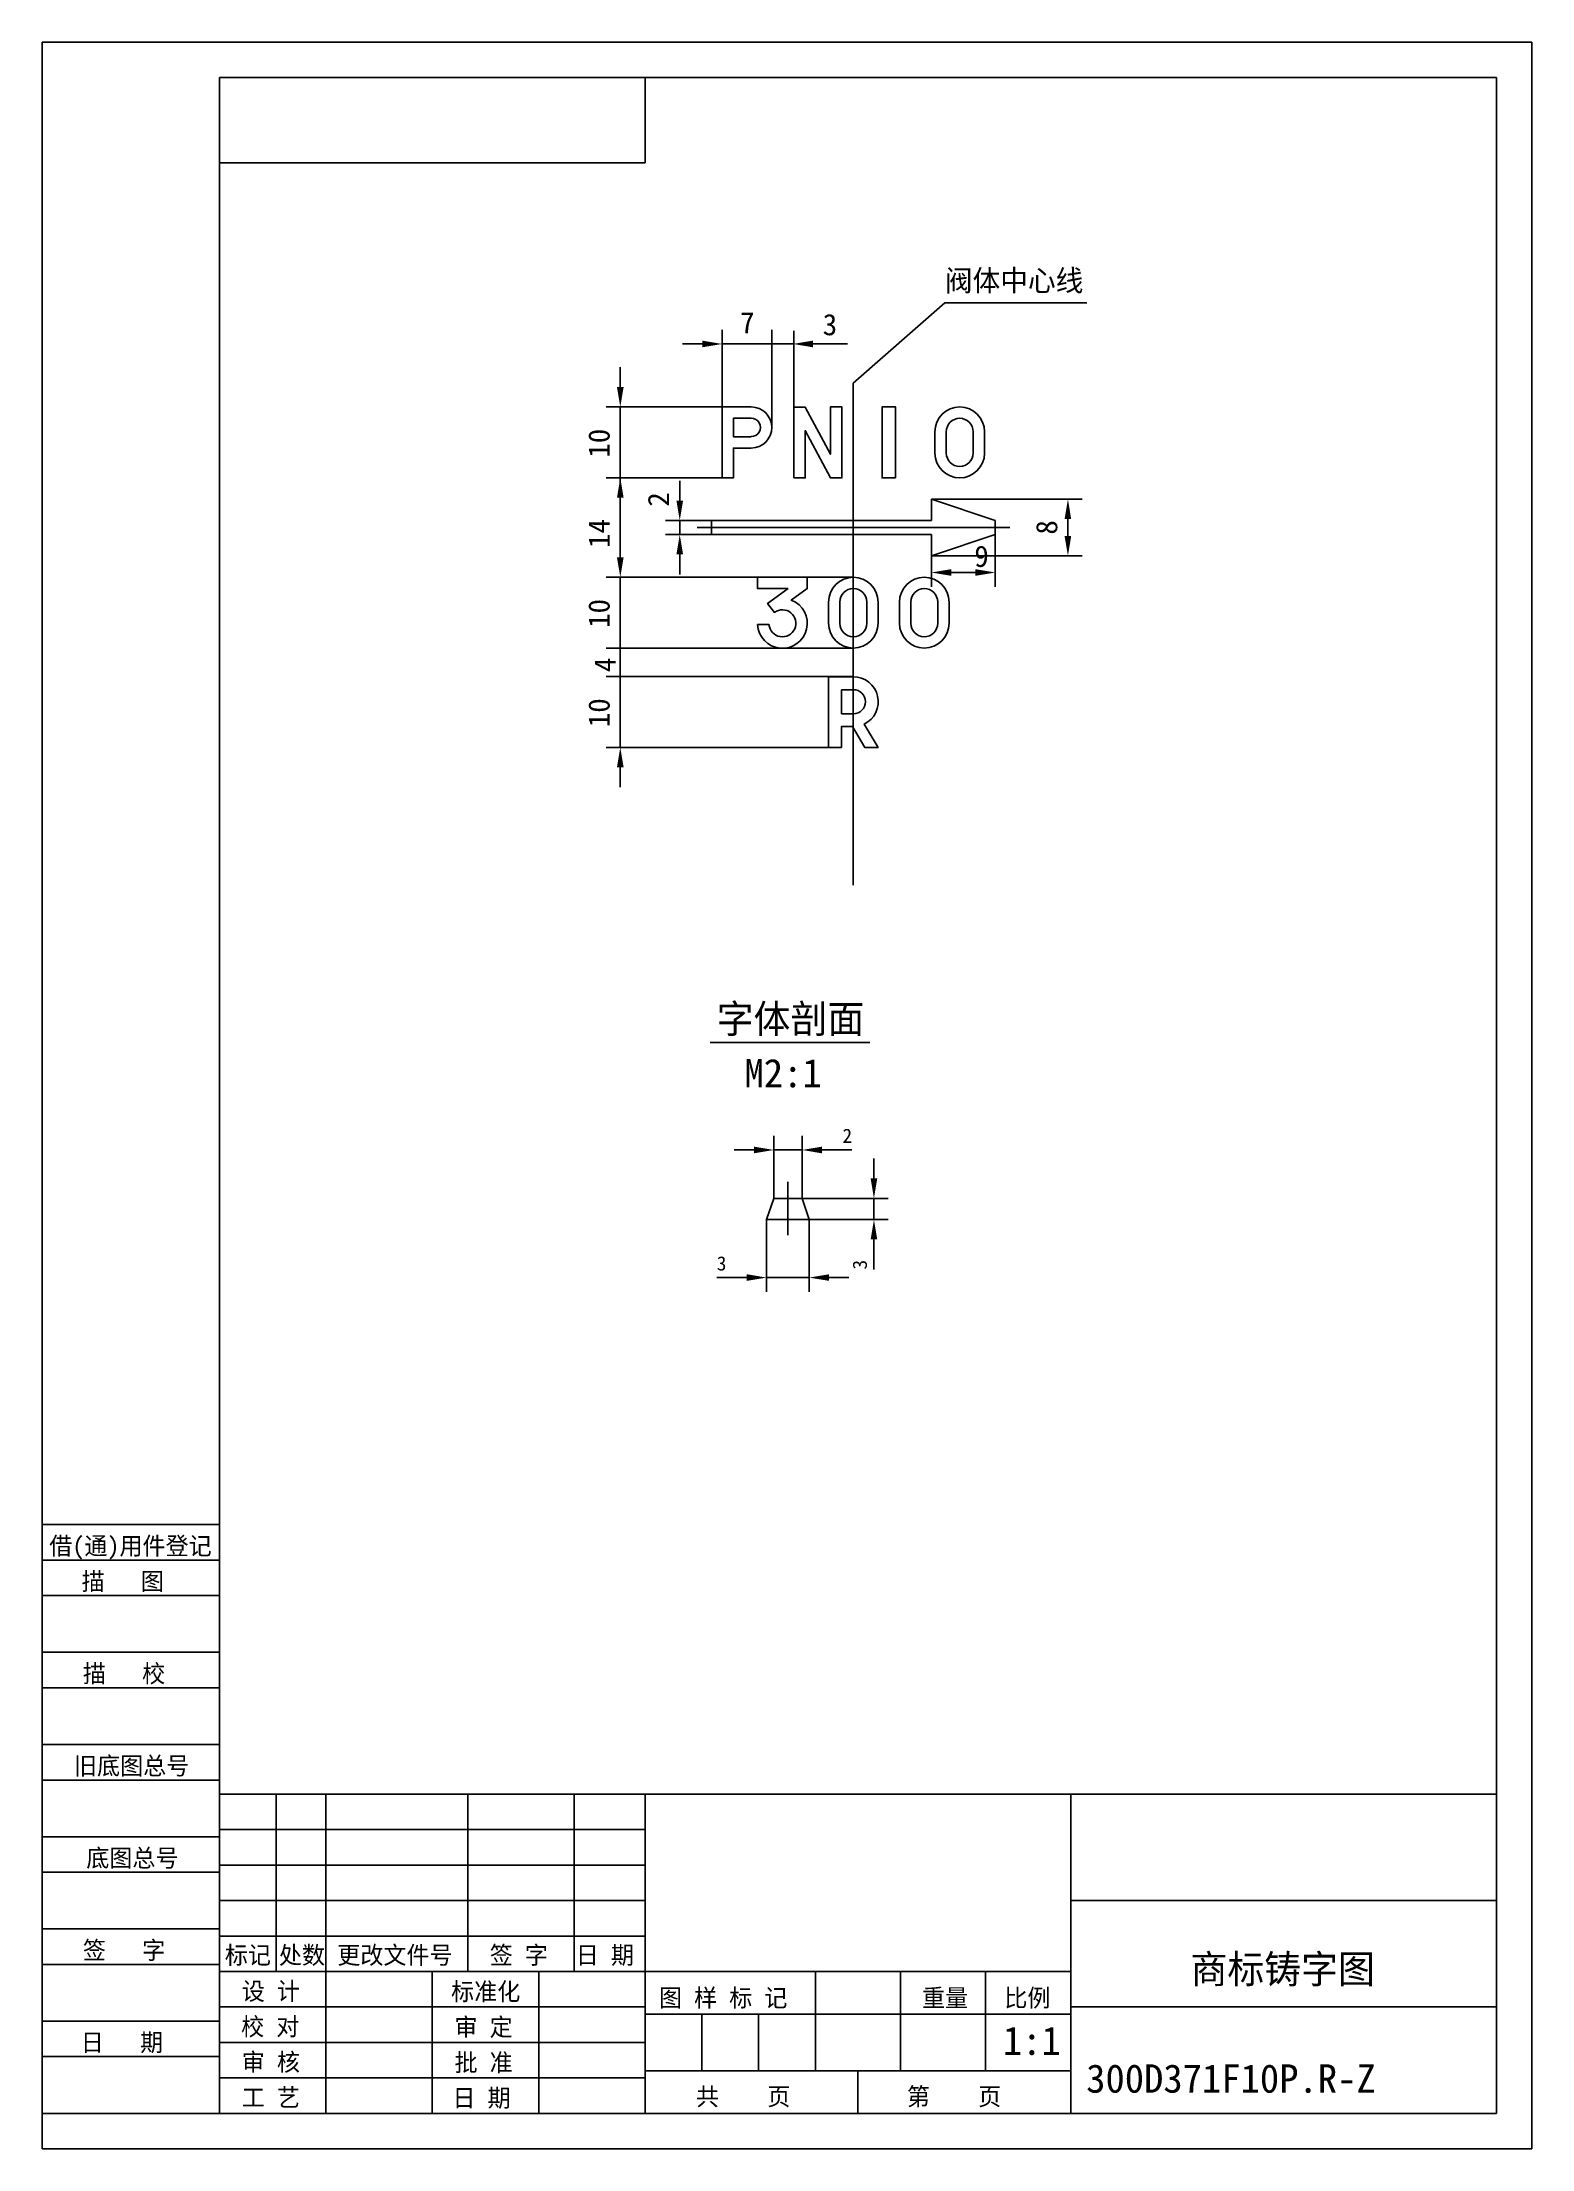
# Model space of a CAD drawing. Header units: metres. Extents: x 0 to 210, y 0 to 297.
import ezdxf

# ---------------------------------------------------------------- set-up
doc = ezdxf.new("R2010")
doc.units = ezdxf.units.M
for name, color, linetype in [('C', 6, 'Continuous'), ('D', 1, 'Continuous'), ('FL', 5, 'Continuous'), ('T', 7, 'Continuous'), ('TL', 4, 'Continuous')]:
    doc.layers.add(name, color=color, linetype=linetype)

# ---------------------------------------------------------------- blocks, each defined once
blk = doc.blocks.new('MZR')
at = {"linetype": 'CONTINUOUS'}
blk.add_lwpolyline([(3.5, 9.94, -0.8), (5.04, 3.29), (6.98, 0), (5.11, 0), (3.4, 2.94), (1.81, 2.94), (1.81, 0), (0, 0), (0, 9.94), (3.5, 9.94)], format="xyb", dxfattribs=at)
blk.add_lwpolyline([(1.84, 4.74), (1.84, 8.14), (3.51, 8.14, -1), (3.51, 4.74)], format="xyb", close=True, dxfattribs=at)
blk = doc.blocks.new('MZN')
blk.add_lwpolyline([(0.12, 0), (0.12, 9.96), (1.72, 9.96), (5.28, 3.33), (5.28, 10), (6.88, 10), (6.88, 0), (5.28, 0), (1.72, 6.67), (1.72, 0)], close=True)
blk = doc.blocks.new('MZP')
blk.add_lwpolyline([(0, 0), (0, 10), (4.11, 10, -1), (4.11, 4.21), (1.6, 4.21), (1.6, 0)], format="xyb", close=True)
blk.add_lwpolyline([(4.11, 8.4), (1.6, 8.4), (1.6, 5.81), (4.11, 5.81)])
blk.add_arc((4.11, 7.11), 1.29, 269.71, 90.29)
blk = doc.blocks.new('MZ0')
at = {"linetype": 'CONTINUOUS'}
for points in [[(7, 6.5, 0.41), (3.5, 10, 0.41), (0, 6.5), (0, 3.5, 0.41), (3.5, 0, 0.41), (7, 3.5)], [(5.4, 6.5, 0.41), (3.5, 8.4, 0.41), (1.6, 6.5), (1.6, 3.5, 0.41), (3.5, 1.6, 0.41), (5.4, 3.5)]]:
    blk.add_lwpolyline(points, format="xyb", close=True, dxfattribs=at)
blk = doc.blocks.new('MZ1')
blk.add_lwpolyline([(4.45, 0), (4.45, 10), (2.55, 10), (2.55, 0)], close=True)
blk = doc.blocks.new('MZ3')
blk.add_lwpolyline([(4.3, 8.4), (1.42, 6.3), (2.38, 5.03, -3.81), (1.61, 3.33), (0, 3.33, 1.85), (4.76, 6.76), (7, 8.4), (7, 10), (0, 10), (0, 8.4)], format="xyb", close=True)
blk = doc.blocks.new('TUKUN4')
at = {"layer": 'FL'}
for p, q in [((0, 297), (0, 0)), ((210, 297), (0, 297)), ((210, 0), (210, 297)), ((0, 78), (25, 78)), ((0, 70), (25, 70)), ((0, 65), (25, 65)), ((0, 57), (25, 57)), ((0, 52), (25, 52)), ((33, 25), (33, 50)), ((40, 5), (40, 50)), ((60, 25), (60, 50)), ((75, 25), (75, 50)), ((25, 45), (85, 45)), ((0, 44), (25, 44)), ((0, 39), (25, 39)), ((25, 40), (85, 40)), ((25, 35), (85, 35)), ((0, 31), (25, 31)), ((25, 30), (85, 30)), ((0, 26), (25, 26)), ((70, 5), (70, 25)), ((0, 18), (25, 18)), ((25, 20), (85, 20)), ((25, 15), (85, 15)), ((0, 13), (25, 13)), ((25, 10), (85, 10)), ((0, 0), (210, 0))]:
    blk.add_line(p, q, dxfattribs=at)
at = {"layer": 'TL'}
for p, q in [((25, 5), (25, 292)), ((205, 292), (25, 292)), ((85, 292), (85, 280)), ((205, 5), (205, 292)), ((85, 280), (25, 280)), ((0, 88), (25, 88)), ((0, 83), (25, 83)), ((205, 50), (25, 50)), ((85, 5), (85, 50)), ((145, 5), (145, 50)), ((205, 35), (145, 35)), ((145, 25), (25, 25)), ((55, 5), (55, 25)), ((109, 11), (109, 25)), ((121, 11), (121, 25)), ((133, 11), (133, 25)), ((85, 19), (145, 19)), ((93, 11), (93, 19)), ((101, 11), (101, 19)), ((205, 20), (145, 20)), ((145, 11), (85, 11)), ((115, 5), (115, 11)), ((0, 5), (205, 5))]:
    blk.add_line(p, q, dxfattribs=at)
at = {"layer": 'T'}
for s, p in [('借(通)用件登记', (1, 83.76)), ('描   图', (5.56, 78.76)), ('描   校', (5.74, 65.76)), ('旧底图总号', (4.49, 52.76)), ('底图总号', (6.22, 39.76)), ('签   字', (5.74, 26.76)), ('标记', (25.75, 26.07)), ('处数', (33.38, 26.07)), ('更改文件号', (41.61, 26.07)), ('签 字', (63.1, 26.07)), ('日 期', (75.23, 26.07)), ('设 计', (28.14, 20.99)), ('标准化', (57.65, 20.93)), ('图 样 标 记', (86.95, 20.04)), ('重量', (124.03, 20.04)), ('比例', (135.64, 20.04)), ('校 对', (28.05, 15.99)), ('审 定', (58.13, 15.93)), ('日   期', (5.45, 13.76)), ('审 核', (28.14, 10.99)), ('批 准', (58.13, 10.93)), ('共    页', (92.18, 6.13)), ('第    页', (121.9, 6.13)), ('工 艺', (28.14, 5.99)), ('日 期', (57.84, 5.93))]:
    blk.add_text(s, height=2.5, dxfattribs=at).set_placement(p)

msp = doc.modelspace()

# ---------------------------------------------------------------- linework, layer by layer
at = {"layer": 'C'}
for p, q in [((114.35, 248.92), (114.35, 178.17)), ((92.35, 228.57), (136.43, 228.57)), ((105.13, 136.32), (105.13, 128.83))]:
    msp.add_line(p, q, dxfattribs=at)
at = {"layer": 'D'}
for p, q in [((114.35, 248.92), (127.27, 260.27)), ((127.27, 260.27), (147.27, 260.27)), ((95.85, 245.57), (95.85, 256.45)), ((102.85, 242.67), (102.85, 256.45)), ((105.97, 245.53), (105.97, 256.32)), ((93.05, 254.45), (90.25, 254.45)), ((95.85, 254.45), (105.85, 254.45)), ((108.65, 254.45), (111.45, 254.45)), ((111.45, 254.45), (113.54, 254.45)), ((81.5, 248.37), (81.5, 251.17)), ((95.85, 245.57), (79.5, 245.57)), ((81.5, 245.57), (81.5, 235.57)), ((95.85, 235.57), (79.5, 235.57)), ((81.5, 224.37), (81.5, 235.57)), ((89.88, 232.37), (89.88, 235.17)), ((125.35, 232.57), (146.6, 232.57)), ((94.35, 229.57), (87.88, 229.57)), ((89.88, 227.57), (89.88, 229.57)), ((144.6, 229.77), (144.6, 227.37)), ((94.35, 227.57), (87.88, 227.57)), ((134.35, 227.57), (134.35, 220.23)), ((89.88, 224.77), (89.88, 221.97)), ((125.35, 224.57), (146.6, 224.57)), ((125.35, 224.57), (125.35, 220.23)), ((114.35, 221.57), (79.5, 221.57)), ((81.5, 221.57), (81.5, 211.57)), ((128.15, 222.23), (131.55, 222.23)), ((114.35, 211.57), (79.5, 211.57)), ((81.5, 211.57), (81.5, 205.97)), ((95.85, 211.57), (100.85, 211.57)), ((114.35, 207.57), (79.5, 207.57)), ((81.5, 207.57), (81.5, 197.57)), ((95.85, 197.57), (79.5, 197.57)), ((95.85, 197.57), (110.85, 197.57)), ((81.5, 194.77), (81.5, 191.97)), ((94.16, 155.96), (116.66, 155.96)), ((103.13, 134), (103.13, 142.82)), ((107.13, 134), (107.13, 142.82)), ((100.33, 140.82), (97.53, 140.82)), ((103.13, 140.82), (107.13, 140.82)), ((109.93, 140.82), (112.73, 140.82)), ((112.73, 140.82), (114.15, 140.82)), ((117.26, 136.8), (117.26, 139.6)), ((107.13, 134), (119.26, 134)), ((117.26, 134), (117.26, 131)), ((102.13, 131), (102.13, 120.83)), ((108.13, 131), (108.13, 120.83)), ((108.13, 131), (119.26, 131)), ((117.26, 128.2), (117.26, 125.4)), ((117.26, 125.4), (117.26, 123.97)), ((96.53, 122.83), (95.1, 122.83)), ((99.33, 122.83), (96.53, 122.83)), ((108.13, 122.83), (102.13, 122.83)), ((110.93, 122.83), (113.73, 122.83))]:
    msp.add_line(p, q, dxfattribs=at)
for points in [[(93.05, 254.92), (93.05, 253.98), (95.85, 254.45)], [(108.65, 254.92), (108.65, 253.98), (105.85, 254.45)], [(81.03, 248.37), (81.97, 248.37), (81.5, 245.57)], [(81.03, 232.77), (81.97, 232.77), (81.5, 235.57)], [(89.41, 232.37), (90.35, 232.37), (89.88, 229.57)], [(144.13, 229.77), (145.06, 229.77), (144.6, 232.57)], [(89.41, 224.77), (90.35, 224.77), (89.88, 227.57)], [(144.13, 227.37), (145.06, 227.37), (144.6, 224.57)], [(81.03, 224.37), (81.97, 224.37), (81.5, 221.57)], [(128.15, 222.7), (128.15, 221.76), (125.35, 222.23)], [(131.55, 222.7), (131.55, 221.76), (134.35, 222.23)], [(81.03, 194.77), (81.97, 194.77), (81.5, 197.57)], [(100.33, 141.29), (100.33, 140.35), (103.13, 140.82)], [(109.93, 141.29), (109.93, 140.35), (107.13, 140.82)], [(116.79, 136.8), (117.72, 136.8), (117.26, 134)], [(116.79, 128.2), (117.72, 128.2), (117.26, 131)], [(99.33, 123.3), (99.33, 122.37), (102.13, 122.83)], [(110.93, 123.3), (110.93, 122.37), (108.13, 122.83)]]:
    msp.add_solid(points, dxfattribs=at)
at = {"layer": 'TL'}
for p, q in [((125.35, 232.57), (125.35, 229.57)), ((134.35, 229.57), (125.35, 232.57)), ((94.35, 229.57), (125.35, 229.57)), ((94.35, 227.57), (94.35, 229.57)), ((134.35, 227.57), (134.35, 229.57)), ((94.35, 227.57), (125.35, 227.57)), ((125.35, 224.57), (134.35, 227.57)), ((125.35, 227.57), (125.35, 224.57)), ((102.13, 131), (103.13, 134)), ((103.13, 134), (107.13, 134)), ((107.13, 134), (108.13, 131)), ((102.13, 131), (108.13, 131))]:
    msp.add_line(p, q, dxfattribs=at)

# ---------------------------------------------------------------- block references
at = {"layer": 'D'}
msp.add_blockref('TUKUN4', (0, 0), dxfattribs=at)
at = {"layer": 'TL'}
for name, p in [('MZP', (95.85, 235.57)), ('MZN', (105.85, 235.57)), ('MZ1', (115.85, 235.57)), ('MZ0', (125.85, 235.57)), ('MZ3', (100.85, 211.57)), ('MZ0', (110.85, 211.57)), ('MZ0', (120.85, 211.57)), ('MZR', (110.85, 197.57))]:
    msp.add_blockref(name, p, dxfattribs=at)

# ---------------------------------------------------------------- texts
at = {"layer": 'D'}
for s, height, p in [('阀体中心线', 3, (127.27, 261.89)), ('7', 3, (98.4, 255.95)), ('3', 3, (110.03, 255.68)), ('9', 3, (131.41, 223.02)), ('字体剖面', 4, (95.09, 157.31)), ('M2:1', 4, (99.01, 149.66)), ('2', 2, (112.82, 141.82)), ('3', 2, (95.1, 123.83)), ('商标铸字图', 4, (161.88, 23.34)), ('1:1', 4, (135.43, 13.25)), ('300D371F10P.R-Z', 4, (147.17, 7.92))]:
    msp.add_text(s, height=height, dxfattribs=at).set_placement(p)
for s, height, p in [('10', 3, (80, 238.42)), ('2', 3, (88.38, 231.51)), ('14', 3, (80.02, 225.69)), ('8', 3, (143.1, 227.57)), ('10', 3, (80, 214.42)), ('4', 3, (80.85, 208.19)), ('10', 3, (80, 200.42)), ('3', 2, (116.26, 123.97))]:
    msp.add_text(s, height=height, rotation=90, dxfattribs=at).set_placement(p)

doc.saveas('drawing.dxf')
